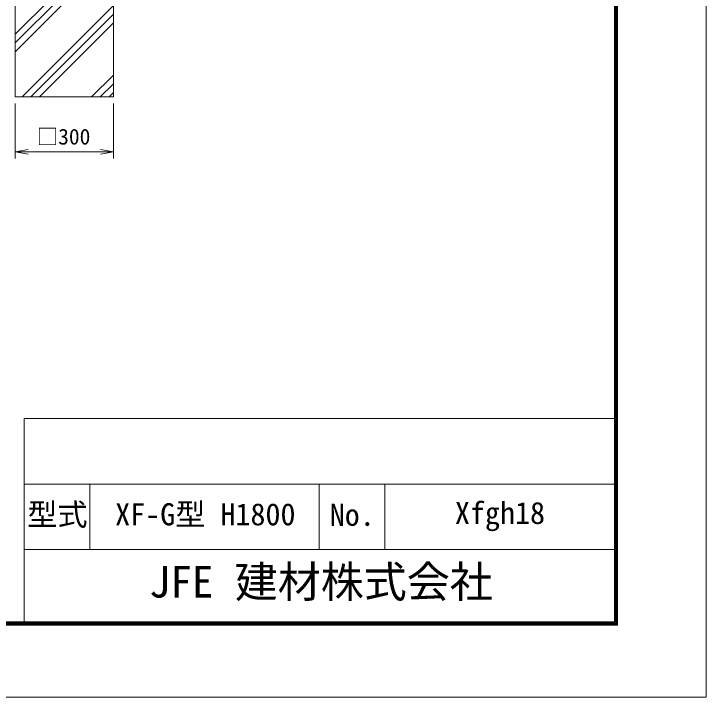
# Model space of a CAD drawing. Units: millimetres at full size; details may follow other scales. Extents: x -4200 to 4200, y -2970 to 2970.
# Drawn here: x 2088 to 4200, y -2970 to -885 of the extents above; entities that cross this region are included whole.
import ezdxf
from ezdxf.enums import TextEntityAlignment as Align

# ---------------------------------------------------------------- set-up
doc = ezdxf.new("R2010")
doc.units = ezdxf.units.MM
doc.header["$LTSCALE"] = 10
doc.layers.add('0-0_D-TTL-TXT', color=7, linetype='Continuous')
for name, color, linetype, lineweight in [('0-4_D-STR4', 7, 'Continuous', 18), ('0-5_D-STR-DIM', 7, 'Continuous', 13), ('0-7_0', 7, 'Continuous', 18), ('0-8_D-DCR-HCH', 7, 'Continuous', 13), ('0-B_D-TTL', 7, 'Continuous', 18)]:
    doc.layers.add(name, color=color, linetype=linetype, lineweight=lineweight)
doc.styles.add('ＭＳ ゴシック', font='')
doc.styles.get('ＭＳ ゴシック').set_extended_font_data('MS Gothic')

# ---------------------------------------------------------------- blocks, each defined once
blk = doc.blocks.new('_Open')
at = {"layer": '0-7_0'}
blk.add_line((-10, 1.667), (0, 0), dxfattribs=at)
blk.add_lwpolyline([(-10, -1.667), (0, 0), (-10, 0)], dxfattribs=at)

msp = doc.modelspace()

# ---------------------------------------------------------------- linework, layer by layer
at = {"layer": '0-4_D-STR4'}
for p, q in [((2091.99, -538.63), (2091.99, -1138.63)), ((2391.99, -538.63), (2391.99, -1138.63)), ((2091.99, -1138.63), (2391.99, -1138.63))]:
    msp.add_line(p, q, dxfattribs=at)
at = {"layer": '0-5_D-STR-DIM'}
for p, q in [((2091.99, -1158.63), (2091.99, -1326.33)), ((2391.99, -1158.63), (2391.99, -1326.33)), ((2091.99, -1306.33), (2391.99, -1306.33))]:
    msp.add_line(p, q, dxfattribs=at)
at = {"layer": '0-8_D-DCR-HCH'}
for p, q in [((2091.99, -974.31), (2391.99, -674.31)), ((2091.99, -1000.82), (2391.99, -700.82)), ((2091.99, -947.79), (2246.15, -793.63)), ((2113.28, -1138.63), (2391.99, -859.92)), ((2139.8, -1138.63), (2391.99, -886.44)), ((2166.31, -1138.63), (2391.99, -912.95)), ((2325.41, -1138.63), (2391.99, -1072.05)), ((2351.93, -1138.63), (2391.99, -1098.57)), ((2378.45, -1138.63), (2391.99, -1125.09))]:
    msp.add_line(p, q, dxfattribs=at)
at = {"layer": '0-B_D-TTL'}
for p, q in [((2120, -2120), (2120, -2740)), ((2120, -2120), (3920, -2120)), ((2120, -2320), (3920, -2320)), ((2320, -2320), (2320, -2520)), ((3020, -2320), (3020, -2520)), ((3220, -2320), (3220, -2520)), ((2120, -2520), (3920, -2520))]:
    msp.add_line(p, q, dxfattribs=at)
at = {"layer": '0-B_D-TTL', "color": 2}
msp.add_lwpolyline([(-4200, 2970), (4200, 2970), (4200, -2970), (-4200, -2970)], close=True, dxfattribs=at)
at = {"layer": '0-B_D-TTL'}
for points in [[(-3930, 2750), (3930, 2750), (3930, -2750), (-3930, -2750)], [(-3927.5, 2747.5), (3927.5, 2747.5), (3927.5, -2747.5), (-3927.5, -2747.5)], [(-3925, 2745), (3925, 2745), (3925, -2745), (-3925, -2745)], [(-3922.5, 2742.5), (3922.5, 2742.5), (3922.5, -2742.5), (-3922.5, -2742.5)], [(-3920, 2740), (3920, 2740), (3920, -2740), (-3920, -2740)]]:
    msp.add_lwpolyline(points, close=True, dxfattribs=at)

# ---------------------------------------------------------------- block references
at = {"layer": '0-5_D-STR-DIM', "xscale": 4, "yscale": 4, "rotation": 180}
msp.add_blockref('_Open', (2091.99, -1306.33), dxfattribs=at)
at = {"layer": '0-5_D-STR-DIM', "xscale": 4, "yscale": 4}
msp.add_blockref('_Open', (2391.99, -1306.33), dxfattribs=at)

# ---------------------------------------------------------------- texts
at = {"layer": '0-0_D-TTL-TXT', "style": 'ＭＳ ゴシック'}
for s, height, p in [('型式', 67.38, (2129.04, -2466.53)), ('XF-G型 H1800', 67.38, (2397.11, -2466)), ('No.', 67.38, (3051.78, -2467.6)), ('Xfgh18', 67.38, (3433.55, -2461.91)), ('JFE 建材株式会社', 96.19, (2500.2, -2694.95))]:
    msp.add_text(s, height=height, dxfattribs=at).set_placement(p, align=Align.BOTTOM_LEFT)
at = {"layer": '0-5_D-STR-DIM', "style": 'ＭＳ ゴシック'}
msp.add_text('□300', height=48.09, dxfattribs=at).set_placement((2157.8, -1298.56), align=Align.BOTTOM_LEFT)

doc.saveas('drawing.dxf')
